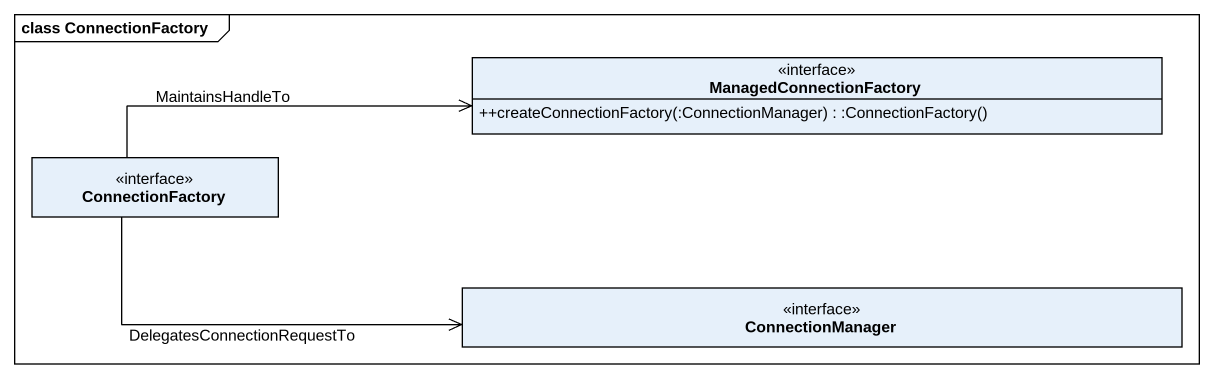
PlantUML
@startuml
mainframe class ConnectionFactory
hide circle
hide empty members
skinparam classAttributeIconSize 0
interface ManagedConnectionFactory {
  ++createConnectionFactory(:ConnectionManager) : :ConnectionFactory()
}
interface ConnectionFactory
interface ConnectionManager
ConnectionFactory -right-> ManagedConnectionFactory : MaintainsHandleTo
ConnectionFactory -right-> ConnectionManager : DelegatesConnectionRequestTo
@enduml
